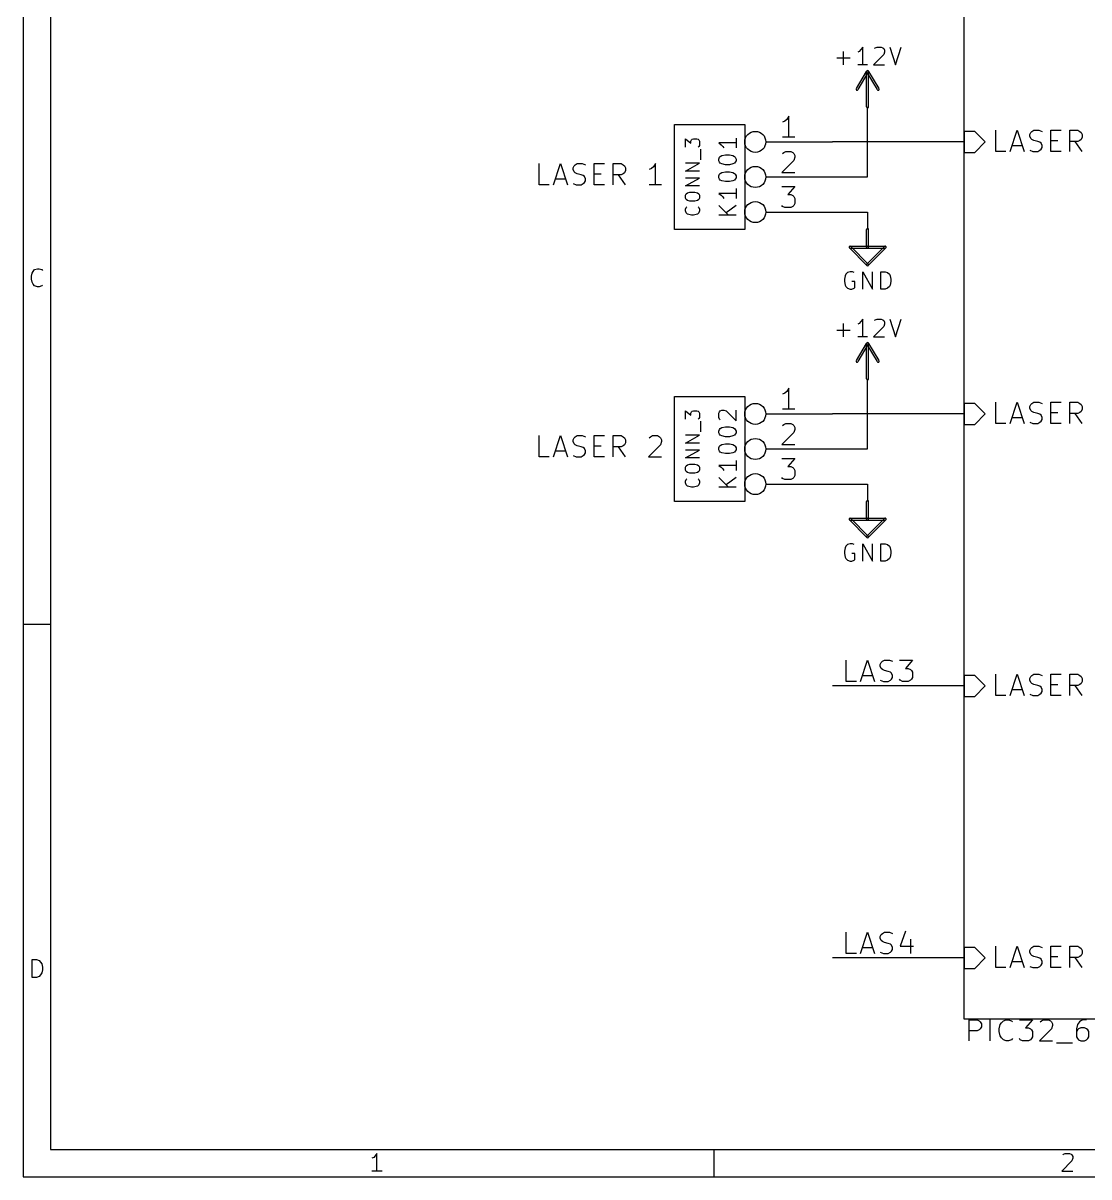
# Model space of a CAD drawing. Extents: x 10 to 287, y -200 to -10.
# Drawn here: x 10 to 87.1, y -200 to -116.5 of the extents above; entities that cross this region are included whole.
import ezdxf

# ---------------------------------------------------------------- set-up
doc = ezdxf.new("R2010")
doc.units = 0
doc.header["$MEASUREMENT"] = 0
doc.layers.add('BLACK', color=7, linetype='CONTINUOUS')

msp = doc.modelspace()

# ---------------------------------------------------------------- linework, layer by layer
at = {"layer": 'Black'}
for p, q in [((69.5706, -164.135), (69.5706, -162.611)), ((70.612, -164.135), (71.12, -162.611)), ((71.12, -162.611), (71.628, -164.135)), ((72.0344, -162.916), (72.1106, -162.763)), ((72.1106, -162.763), (72.1868, -162.687)), ((72.1868, -162.687), (72.3392, -162.611)), ((72.3392, -162.611), (72.6948, -162.611)), ((72.6948, -162.611), (72.9234, -162.687)), ((73.4314, -162.611), (74.3712, -162.611)), ((74.3712, -162.611), (73.8632, -163.195)), ((72.0344, -163.043), (72.0344, -162.916)), ((72.1106, -163.195), (72.0344, -163.043)), ((72.1868, -163.271), (72.1106, -163.195)), ((72.3392, -163.347), (72.1868, -163.271)), ((72.6186, -163.424), (72.3392, -163.347)), ((72.771, -163.474), (72.6186, -163.424)), ((72.8472, -163.551), (72.771, -163.474)), ((72.9234, -163.703), (72.8472, -163.551)), ((73.8632, -163.195), (74.0664, -163.195)), ((74.0664, -163.195), (74.2188, -163.271)), ((74.2188, -163.271), (74.295, -163.347)), ((74.295, -163.347), (74.3712, -163.474)), ((74.3712, -163.474), (74.3712, -163.855)), ((70.3072, -164.135), (69.5706, -164.135)), ((70.739, -163.703), (71.4756, -163.703)), ((72.0344, -164.059), (72.263, -164.135)), ((72.263, -164.135), (72.6186, -164.135)), ((72.6186, -164.135), (72.771, -164.059)), ((72.771, -164.059), (72.8472, -163.982)), ((72.8472, -163.982), (72.9234, -163.855)), ((72.9234, -163.855), (72.9234, -163.703)), ((73.4822, -164.059), (73.4314, -163.982)), ((73.6346, -164.135), (73.4822, -164.059)), ((74.0664, -164.135), (73.6346, -164.135)), ((74.2188, -164.059), (74.0664, -164.135)), ((74.295, -163.982), (74.2188, -164.059)), ((74.3712, -163.855), (74.295, -163.982)), ((69.5706, -183.82), (69.5706, -182.296)), ((70.612, -183.82), (71.12, -182.296)), ((71.12, -182.296), (71.628, -183.82)), ((72.0344, -182.601), (72.1106, -182.448)), ((72.0344, -182.728), (72.0344, -182.601)), ((72.1106, -182.88), (72.0344, -182.728)), ((72.1106, -182.448), (72.1868, -182.372)), ((72.1868, -182.372), (72.3392, -182.296)), ((72.3392, -182.296), (72.6948, -182.296)), ((72.6948, -182.296), (72.9234, -182.372)), ((73.8632, -182.22), (73.4822, -183.312)), ((74.2188, -182.804), (74.2188, -183.82)), ((70.739, -183.388), (71.4756, -183.388)), ((72.1868, -182.956), (72.1106, -182.88)), ((72.3392, -183.032), (72.1868, -182.956)), ((72.6186, -183.109), (72.3392, -183.032)), ((72.771, -183.159), (72.6186, -183.109)), ((72.8472, -183.236), (72.771, -183.159)), ((72.771, -183.744), (72.8472, -183.667)), ((72.9234, -183.388), (72.8472, -183.236)), ((72.8472, -183.667), (72.9234, -183.54)), ((72.9234, -183.54), (72.9234, -183.388)), ((73.4822, -183.312), (74.4474, -183.312)), ((70.3072, -183.82), (69.5706, -183.82)), ((72.0344, -183.744), (72.263, -183.82)), ((72.263, -183.82), (72.6186, -183.82)), ((72.6186, -183.82), (72.771, -183.744))]:
    msp.add_line(p, q, dxfattribs=at)
at = {"layer": 'Blue 3'}
for p, q in [((47.3456, -128.194), (47.3456, -126.67)), ((48.387, -128.194), (48.895, -126.67)), ((48.895, -126.67), (49.403, -128.194)), ((49.8094, -126.975), (49.8856, -126.822)), ((49.8856, -126.822), (49.9618, -126.746)), ((49.9618, -126.746), (50.1142, -126.67)), ((50.1142, -126.67), (50.4698, -126.67)), ((50.4698, -126.67), (50.6984, -126.746)), ((51.3334, -128.194), (51.3334, -126.67)), ((51.3334, -126.67), (52.07, -126.67)), ((52.705, -128.194), (52.705, -126.67)), ((52.705, -126.67), (53.2892, -126.67)), ((53.2892, -126.67), (53.4416, -126.746)), ((53.4416, -126.746), (53.5178, -126.822)), ((53.5178, -126.822), (53.594, -126.975)), ((55.626, -126.898), (55.4736, -127.025)), ((55.7784, -126.67), (55.626, -126.898)), ((55.7784, -128.194), (55.7784, -126.67)), ((49.8094, -127.102), (49.8094, -126.975)), ((49.8856, -127.254), (49.8094, -127.102)), ((49.9618, -127.33), (49.8856, -127.254)), ((50.1142, -127.406), (49.9618, -127.33)), ((50.3936, -127.483), (50.1142, -127.406)), ((50.546, -127.533), (50.3936, -127.483)), ((50.6222, -127.61), (50.546, -127.533)), ((50.6984, -127.762), (50.6222, -127.61)), ((51.3334, -127.406), (51.8414, -127.406)), ((53.2892, -127.483), (52.705, -127.483)), ((53.594, -128.194), (53.086, -127.483)), ((53.4416, -127.406), (53.2892, -127.483)), ((53.5178, -127.33), (53.4416, -127.406)), ((53.594, -127.178), (53.5178, -127.33)), ((53.594, -126.975), (53.594, -127.178)), ((55.4736, -127.025), (55.3212, -127.102)), ((48.0822, -128.194), (47.3456, -128.194)), ((48.514, -127.762), (49.2506, -127.762)), ((49.8094, -128.118), (50.038, -128.194)), ((50.038, -128.194), (50.3936, -128.194)), ((50.3936, -128.194), (50.546, -128.118)), ((50.546, -128.118), (50.6222, -128.041)), ((50.6222, -128.041), (50.6984, -127.914)), ((50.6984, -127.914), (50.6984, -127.762)), ((52.07, -128.194), (51.3334, -128.194)), ((56.2102, -128.194), (55.3212, -128.194)), ((47.3456, -147.879), (47.3456, -146.355)), ((48.387, -147.879), (48.895, -146.355)), ((48.895, -146.355), (49.403, -147.879)), ((49.8094, -146.66), (49.8856, -146.507)), ((49.8094, -146.787), (49.8094, -146.66)), ((49.8856, -146.939), (49.8094, -146.787)), ((49.8856, -146.507), (49.9618, -146.431)), ((49.9618, -147.015), (49.8856, -146.939)), ((49.9618, -146.431), (50.1142, -146.355)), ((50.1142, -146.355), (50.4698, -146.355)), ((50.4698, -146.355), (50.6984, -146.431)), ((51.3334, -147.879), (51.3334, -146.355)), ((51.3334, -146.355), (52.07, -146.355)), ((52.705, -147.879), (52.705, -146.355)), ((52.705, -146.355), (53.2892, -146.355)), ((53.2892, -146.355), (53.4416, -146.431)), ((53.4416, -146.431), (53.5178, -146.507)), ((53.5178, -146.507), (53.594, -146.66)), ((53.594, -146.863), (53.5178, -147.015)), ((53.594, -146.66), (53.594, -146.863)), ((55.3212, -146.507), (55.3974, -146.431)), ((55.3974, -146.431), (55.5498, -146.355)), ((55.5498, -146.355), (55.9054, -146.355)), ((55.9054, -146.355), (56.0578, -146.431)), ((56.0578, -146.431), (56.134, -146.507)), ((56.134, -146.507), (56.2102, -146.66)), ((56.2102, -146.787), (56.134, -147.015)), ((56.2102, -146.66), (56.2102, -146.787)), ((48.514, -147.447), (49.2506, -147.447)), ((50.1142, -147.091), (49.9618, -147.015)), ((50.3936, -147.168), (50.1142, -147.091)), ((50.546, -147.218), (50.3936, -147.168)), ((50.6222, -147.295), (50.546, -147.218)), ((50.546, -147.803), (50.6222, -147.726)), ((50.6984, -147.447), (50.6222, -147.295)), ((50.6222, -147.726), (50.6984, -147.599)), ((50.6984, -147.599), (50.6984, -147.447)), ((51.3334, -147.091), (51.8414, -147.091)), ((53.2892, -147.168), (52.705, -147.168)), ((53.594, -147.879), (53.086, -147.168)), ((53.4416, -147.091), (53.2892, -147.168)), ((53.5178, -147.015), (53.4416, -147.091)), ((56.134, -147.015), (55.2704, -147.879)), ((48.0822, -147.879), (47.3456, -147.879)), ((49.8094, -147.803), (50.038, -147.879)), ((50.038, -147.879), (50.3936, -147.879)), ((50.3936, -147.879), (50.546, -147.803)), ((52.07, -147.879), (51.3334, -147.879)), ((55.2704, -147.879), (56.2102, -147.879))]:
    msp.add_line(p, q, dxfattribs=at)
at = {"layer": 'Brown 2'}
for p, q in [((78.867, -124.333), (78.105, -124.333)), ((78.105, -124.333), (78.105, -125.857)), ((79.629, -125.095), (78.867, -124.333)), ((80.391, -125.781), (80.391, -124.257)), ((81.4324, -125.781), (81.9404, -124.257)), ((81.9404, -124.257), (82.4484, -125.781)), ((82.8548, -124.562), (82.931, -124.409)), ((82.931, -124.409), (83.0072, -124.333)), ((83.0072, -124.333), (83.1596, -124.257)), ((83.1596, -124.257), (83.5152, -124.257)), ((83.5152, -124.257), (83.7438, -124.333)), ((84.3788, -125.781), (84.3788, -124.257)), ((84.3788, -124.257), (85.1154, -124.257)), ((85.7504, -125.781), (85.7504, -124.257)), ((85.7504, -124.257), (86.3346, -124.257)), ((86.3346, -124.257), (86.487, -124.333)), ((86.487, -124.333), (86.5632, -124.409)), ((86.5632, -124.409), (86.6394, -124.562)), ((78.867, -125.857), (79.629, -125.095)), ((82.8548, -124.689), (82.8548, -124.562)), ((82.931, -124.841), (82.8548, -124.689)), ((83.0072, -124.917), (82.931, -124.841)), ((83.1596, -124.993), (83.0072, -124.917)), ((83.439, -125.07), (83.1596, -124.993)), ((83.5914, -125.12), (83.439, -125.07)), ((83.6676, -125.197), (83.5914, -125.12)), ((83.7438, -125.349), (83.6676, -125.197)), ((84.3788, -124.993), (84.8868, -124.993)), ((86.3346, -125.07), (85.7504, -125.07)), ((86.6394, -125.781), (86.1314, -125.07)), ((86.487, -124.993), (86.3346, -125.07)), ((86.5632, -124.917), (86.487, -124.993)), ((86.6394, -124.765), (86.5632, -124.917)), ((86.6394, -124.562), (86.6394, -124.765)), ((78.105, -125.857), (78.867, -125.857)), ((81.1276, -125.781), (80.391, -125.781)), ((81.5594, -125.349), (82.296, -125.349)), ((82.8548, -125.705), (83.0834, -125.781)), ((83.0834, -125.781), (83.439, -125.781)), ((83.439, -125.781), (83.5914, -125.705)), ((83.5914, -125.705), (83.6676, -125.628)), ((83.6676, -125.628), (83.7438, -125.501)), ((83.7438, -125.501), (83.7438, -125.349)), ((85.1154, -125.781), (84.3788, -125.781)), ((78.867, -144.018), (78.105, -144.018)), ((78.105, -144.018), (78.105, -145.542)), ((79.629, -144.78), (78.867, -144.018)), ((80.391, -145.466), (80.391, -143.942)), ((81.4324, -145.466), (81.9404, -143.942)), ((81.9404, -143.942), (82.4484, -145.466)), ((82.8548, -144.247), (82.931, -144.094)), ((82.8548, -144.374), (82.8548, -144.247)), ((82.931, -144.526), (82.8548, -144.374)), ((82.931, -144.094), (83.0072, -144.018)), ((83.0072, -144.018), (83.1596, -143.942)), ((83.1596, -143.942), (83.5152, -143.942)), ((83.5152, -143.942), (83.7438, -144.018)), ((84.3788, -145.466), (84.3788, -143.942)), ((84.3788, -143.942), (85.1154, -143.942)), ((85.7504, -145.466), (85.7504, -143.942)), ((85.7504, -143.942), (86.3346, -143.942)), ((86.3346, -143.942), (86.487, -144.018)), ((86.487, -144.018), (86.5632, -144.094)), ((86.5632, -144.094), (86.6394, -144.247)), ((86.6394, -144.45), (86.5632, -144.602)), ((86.6394, -144.247), (86.6394, -144.45)), ((78.867, -145.542), (79.629, -144.78)), ((81.5594, -145.034), (82.296, -145.034)), ((83.0072, -144.602), (82.931, -144.526)), ((83.1596, -144.678), (83.0072, -144.602)), ((83.439, -144.755), (83.1596, -144.678)), ((83.5914, -144.805), (83.439, -144.755)), ((83.6676, -144.882), (83.5914, -144.805)), ((83.7438, -145.034), (83.6676, -144.882)), ((83.6676, -145.313), (83.7438, -145.186)), ((83.7438, -145.186), (83.7438, -145.034)), ((84.3788, -144.678), (84.8868, -144.678)), ((86.3346, -144.755), (85.7504, -144.755)), ((86.6394, -145.466), (86.1314, -144.755)), ((86.487, -144.678), (86.3346, -144.755)), ((86.5632, -144.602), (86.487, -144.678)), ((78.105, -145.542), (78.867, -145.542)), ((81.1276, -145.466), (80.391, -145.466)), ((82.8548, -145.39), (83.0834, -145.466)), ((83.0834, -145.466), (83.439, -145.466)), ((83.439, -145.466), (83.5914, -145.39)), ((83.5914, -145.39), (83.6676, -145.313)), ((85.1154, -145.466), (84.3788, -145.466)), ((80.391, -165.151), (80.391, -163.627)), ((81.4324, -165.151), (81.9404, -163.627)), ((81.9404, -163.627), (82.4484, -165.151)), ((83.0072, -163.703), (83.1596, -163.627)), ((83.1596, -163.627), (83.5152, -163.627)), ((83.5152, -163.627), (83.7438, -163.703)), ((84.3788, -165.151), (84.3788, -163.627)), ((84.3788, -163.627), (85.1154, -163.627)), ((85.7504, -165.151), (85.7504, -163.627)), ((85.7504, -163.627), (86.3346, -163.627)), ((86.3346, -163.627), (86.487, -163.703)), ((78.867, -163.703), (78.105, -163.703)), ((78.105, -163.703), (78.105, -165.227)), ((79.629, -164.465), (78.867, -163.703)), ((78.867, -165.227), (79.629, -164.465)), ((82.8548, -163.932), (82.931, -163.779)), ((82.8548, -164.059), (82.8548, -163.932)), ((82.931, -164.211), (82.8548, -164.059)), ((82.931, -163.779), (83.0072, -163.703)), ((83.0072, -164.287), (82.931, -164.211)), ((83.1596, -164.363), (83.0072, -164.287)), ((83.439, -164.44), (83.1596, -164.363)), ((83.5914, -164.49), (83.439, -164.44)), ((83.6676, -164.567), (83.5914, -164.49)), ((84.3788, -164.363), (84.8868, -164.363)), ((86.3346, -164.44), (85.7504, -164.44)), ((86.6394, -165.151), (86.1314, -164.44)), ((86.487, -164.363), (86.3346, -164.44)), ((86.487, -163.703), (86.5632, -163.779)), ((86.5632, -164.287), (86.487, -164.363)), ((86.5632, -163.779), (86.6394, -163.932)), ((86.6394, -164.135), (86.5632, -164.287)), ((86.6394, -163.932), (86.6394, -164.135)), ((78.105, -165.227), (78.867, -165.227)), ((81.1276, -165.151), (80.391, -165.151)), ((81.5594, -164.719), (82.296, -164.719)), ((82.8548, -165.075), (83.0834, -165.151)), ((83.0834, -165.151), (83.439, -165.151)), ((83.439, -165.151), (83.5914, -165.075)), ((83.5914, -165.075), (83.6676, -164.998)), ((83.7438, -164.719), (83.6676, -164.567)), ((83.6676, -164.998), (83.7438, -164.871)), ((83.7438, -164.871), (83.7438, -164.719)), ((85.1154, -165.151), (84.3788, -165.151)), ((78.867, -183.388), (78.105, -183.388)), ((78.105, -183.388), (78.105, -184.912)), ((79.629, -184.15), (78.867, -183.388)), ((80.391, -184.836), (80.391, -183.312)), ((81.4324, -184.836), (81.9404, -183.312)), ((81.9404, -183.312), (82.4484, -184.836)), ((82.8548, -183.617), (82.931, -183.464)), ((82.8548, -183.744), (82.8548, -183.617)), ((82.931, -183.464), (83.0072, -183.388)), ((83.0072, -183.388), (83.1596, -183.312)), ((83.1596, -183.312), (83.5152, -183.312)), ((83.5152, -183.312), (83.7438, -183.388)), ((84.3788, -184.836), (84.3788, -183.312)), ((84.3788, -183.312), (85.1154, -183.312)), ((85.7504, -184.836), (85.7504, -183.312)), ((85.7504, -183.312), (86.3346, -183.312)), ((86.3346, -183.312), (86.487, -183.388)), ((86.487, -183.388), (86.5632, -183.464)), ((86.5632, -183.464), (86.6394, -183.617)), ((86.6394, -183.617), (86.6394, -183.82)), ((78.867, -184.912), (79.629, -184.15)), ((81.5594, -184.404), (82.296, -184.404)), ((82.931, -183.896), (82.8548, -183.744)), ((83.0072, -183.972), (82.931, -183.896)), ((83.1596, -184.048), (83.0072, -183.972)), ((83.439, -184.125), (83.1596, -184.048)), ((83.5914, -184.175), (83.439, -184.125)), ((83.6676, -184.252), (83.5914, -184.175)), ((83.7438, -184.404), (83.6676, -184.252)), ((83.7438, -184.556), (83.7438, -184.404)), ((84.3788, -184.048), (84.8868, -184.048)), ((86.3346, -184.125), (85.7504, -184.125)), ((86.6394, -184.836), (86.1314, -184.125)), ((86.487, -184.048), (86.3346, -184.125)), ((86.5632, -183.972), (86.487, -184.048)), ((86.6394, -183.82), (86.5632, -183.972)), ((78.105, -184.912), (78.867, -184.912)), ((81.1276, -184.836), (80.391, -184.836)), ((82.8548, -184.76), (83.0834, -184.836)), ((83.0834, -184.836), (83.439, -184.836)), ((83.439, -184.836), (83.5914, -184.76)), ((83.5914, -184.76), (83.6676, -184.683)), ((83.6676, -184.683), (83.7438, -184.556)), ((85.1154, -184.836), (84.3788, -184.836)), ((78.4606, -190.144), (78.4606, -188.62)), ((78.4606, -188.62), (79.0448, -188.62)), ((79.0448, -188.62), (79.1972, -188.697)), ((79.1972, -188.697), (79.2734, -188.773)), ((79.9846, -190.144), (79.9846, -188.62)), ((80.7974, -188.849), (80.9498, -188.697)), ((80.9498, -188.697), (81.153, -188.62)), ((81.153, -188.62), (81.3054, -188.62)), ((81.3054, -188.62), (81.534, -188.697)), ((81.534, -188.697), (81.6102, -188.773)), ((82.1182, -188.62), (83.058, -188.62)), ((83.058, -188.62), (82.55, -189.205)), ((83.6168, -188.773), (83.693, -188.697)), ((83.693, -188.697), (83.8454, -188.62)), ((83.8454, -188.62), (84.201, -188.62)), ((84.201, -188.62), (84.3534, -188.697)), ((84.3534, -188.697), (84.4296, -188.773)), ((86.5378, -188.697), (86.4616, -188.773)), ((86.6902, -188.62), (86.5378, -188.697)), ((86.9696, -188.62), (86.6902, -188.62)), ((79.0448, -189.433), (78.4606, -189.433)), ((79.1972, -189.357), (79.0448, -189.433)), ((79.2734, -189.281), (79.1972, -189.357)), ((79.2734, -188.773), (79.3496, -188.925)), ((79.3496, -189.128), (79.2734, -189.281)), ((79.3496, -188.925), (79.3496, -189.128)), ((80.645, -189.281), (80.7212, -188.976)), ((80.645, -189.484), (80.645, -189.281)), ((80.7212, -189.789), (80.645, -189.484)), ((80.7212, -188.976), (80.7974, -188.849)), ((82.55, -189.205), (82.7532, -189.205)), ((82.7532, -189.205), (82.9056, -189.281)), ((82.9056, -189.281), (82.9818, -189.357)), ((82.9818, -189.357), (83.058, -189.484)), ((83.058, -189.484), (83.058, -189.865)), ((84.4296, -189.281), (83.566, -190.144)), ((84.4296, -188.773), (84.5058, -188.925)), ((84.5058, -189.052), (84.4296, -189.281)), ((84.5058, -188.925), (84.5058, -189.052)), ((86.3092, -188.976), (86.233, -189.281)), ((86.233, -189.281), (86.233, -189.865)), ((86.3092, -189.357), (86.233, -189.484)), ((86.4616, -188.773), (86.3092, -188.976)), ((86.3854, -189.281), (86.3092, -189.357)), ((86.5378, -189.205), (86.3854, -189.281)), ((86.8172, -189.205), (86.5378, -189.205)), ((86.9696, -189.281), (86.8172, -189.205)), ((87.0458, -189.357), (86.9696, -189.281)), ((87.122, -189.484), (87.0458, -189.357)), ((87.122, -189.865), (87.122, -189.484)), ((80.7974, -189.941), (80.7212, -189.789)), ((80.9498, -190.068), (80.7974, -189.941)), ((81.153, -190.144), (80.9498, -190.068)), ((81.3054, -190.144), (81.153, -190.144)), ((81.534, -190.068), (81.3054, -190.144)), ((81.6102, -189.992), (81.534, -190.068)), ((82.169, -190.068), (82.1182, -189.992)), ((82.3214, -190.144), (82.169, -190.068)), ((82.7532, -190.144), (82.3214, -190.144)), ((82.9056, -190.068), (82.7532, -190.144)), ((82.9818, -189.992), (82.9056, -190.068)), ((83.058, -189.865), (82.9818, -189.992)), ((83.566, -190.144), (84.5058, -190.144)), ((84.7852, -190.297), (85.9536, -190.297)), ((86.233, -189.865), (86.3092, -189.992)), ((86.3092, -189.992), (86.3854, -190.068)), ((86.3854, -190.068), (86.5378, -190.144)), ((86.5378, -190.144), (86.8172, -190.144)), ((86.8172, -190.144), (86.9696, -190.068)), ((86.9696, -190.068), (87.0458, -189.992)), ((87.0458, -189.992), (87.122, -189.865))]:
    msp.add_line(p, q, dxfattribs=at)
at = {"layer": 'Cyan 2'}
for p, q in [((69.3674, -119.507), (69.3674, -118.542)), ((70.5104, -118.542), (70.4088, -118.593)), ((70.6374, -118.415), (70.5104, -118.542)), ((70.7644, -118.237), (70.6374, -118.415)), ((70.7644, -119.507), (70.7644, -118.237)), ((71.628, -118.339), (71.6788, -118.288)), ((71.6788, -118.288), (71.8058, -118.237)), ((71.8058, -118.237), (72.1106, -118.237)), ((72.1106, -118.237), (72.2122, -118.288)), ((72.2122, -118.288), (72.2884, -118.339)), ((72.2884, -118.339), (72.3392, -118.466)), ((72.3392, -118.466), (72.3392, -118.593)), ((72.7202, -118.237), (73.1266, -119.507)), ((73.1266, -119.507), (73.5584, -118.237)), ((68.8848, -119.024), (69.85, -119.024)), ((72.2884, -118.77), (71.5518, -119.507)), ((72.3392, -118.593), (72.2884, -118.77)), ((71.12, -119.507), (70.4088, -119.507)), ((71.5518, -119.507), (72.3392, -119.507)), ((57.9374, -125.476), (57.9374, -124.866)), ((57.9374, -124.866), (58.3184, -125.197)), ((58.3184, -125.044), (58.3692, -124.943)), ((58.3184, -125.197), (58.3184, -125.044)), ((58.3692, -124.943), (58.42, -124.892)), ((58.42, -124.892), (58.5216, -124.866)), ((58.5216, -124.866), (58.7502, -124.866)), ((58.7502, -124.866), (58.8518, -124.892)), ((58.8518, -124.892), (58.9026, -124.943)), ((58.9026, -124.943), (58.9534, -125.044)), ((58.9534, -125.044), (58.9534, -125.349)), ((61.6204, -125.171), (60.3504, -125.171)), ((60.3504, -125.171), (60.5282, -125.298)), ((61.6204, -124.816), (61.6204, -125.527)), ((58.9026, -125.425), (58.8518, -125.476)), ((58.9534, -125.349), (58.9026, -125.425)), ((59.055, -126.39), (59.055, -125.628)), ((60.452, -126.162), (60.579, -126.086)), ((60.5282, -125.298), (60.6552, -125.425)), ((60.579, -126.086), (60.833, -126.035)), ((60.6552, -125.425), (60.706, -125.527)), ((60.833, -126.035), (61.1378, -126.035)), ((61.1378, -126.035), (61.3664, -126.086)), ((61.3664, -126.086), (61.4934, -126.162)), ((57.9374, -127.203), (58.9534, -126.644)), ((58.9534, -126.644), (57.9374, -126.644)), ((60.3504, -126.34), (60.4012, -126.213)), ((60.3504, -126.467), (60.3504, -126.34)), ((60.4012, -126.568), (60.3504, -126.467)), ((60.4012, -126.213), (60.452, -126.162)), ((60.452, -126.644), (60.4012, -126.568)), ((60.579, -126.695), (60.452, -126.644)), ((60.833, -126.746), (60.579, -126.695)), ((61.1378, -126.746), (60.833, -126.746)), ((61.3664, -126.695), (61.1378, -126.746)), ((61.4934, -126.644), (61.3664, -126.695)), ((61.4934, -126.162), (61.5442, -126.213)), ((61.5442, -126.568), (61.4934, -126.644)), ((61.5442, -126.213), (61.6204, -126.34)), ((61.6204, -126.467), (61.5442, -126.568)), ((61.6204, -126.34), (61.6204, -126.467)), ((58.9534, -127.203), (57.9374, -127.203)), ((57.9374, -128.27), (58.9534, -127.711)), ((58.9534, -127.711), (57.9374, -127.711)), ((60.3504, -127.559), (60.4012, -127.432)), ((60.3504, -127.686), (60.3504, -127.559)), ((60.4012, -127.787), (60.3504, -127.686)), ((60.4012, -127.432), (60.452, -127.381)), ((60.452, -127.381), (60.579, -127.305)), ((60.579, -127.305), (60.833, -127.254)), ((60.833, -127.254), (61.1378, -127.254)), ((61.1378, -127.254), (61.3664, -127.305)), ((61.3664, -127.305), (61.4934, -127.381)), ((61.4934, -127.381), (61.5442, -127.432)), ((61.5442, -127.432), (61.6204, -127.559)), ((61.6204, -127.686), (61.5442, -127.787)), ((61.6204, -127.559), (61.6204, -127.686)), ((58.9534, -128.27), (57.9374, -128.27)), ((60.452, -127.864), (60.4012, -127.787)), ((60.579, -127.914), (60.452, -127.864)), ((60.833, -127.965), (60.579, -127.914)), ((61.1378, -127.965), (60.833, -127.965)), ((61.3664, -127.914), (61.1378, -127.965)), ((61.4934, -127.864), (61.3664, -127.914)), ((61.5442, -127.787), (61.4934, -127.864)), ((61.6204, -128.473), (61.6204, -129.184)), ((57.9374, -128.956), (57.9882, -128.854)), ((57.9374, -129.159), (57.9374, -128.956)), ((57.9882, -129.261), (57.9374, -129.159)), ((57.9882, -128.854), (58.0898, -128.778)), ((58.0898, -129.337), (57.9882, -129.261)), ((58.0898, -128.778), (58.2676, -128.727)), ((58.2676, -129.388), (58.0898, -129.337)), ((58.2676, -128.727), (58.6232, -128.727)), ((58.6232, -129.388), (58.2676, -129.388)), ((58.6232, -128.727), (58.801, -128.778)), ((58.801, -129.337), (58.6232, -129.388)), ((58.801, -128.778), (58.9026, -128.854)), ((58.9026, -129.261), (58.801, -129.337)), ((58.9026, -128.854), (58.9534, -128.956)), ((58.9534, -129.159), (58.9026, -129.261)), ((58.9534, -128.956), (58.9534, -129.159)), ((61.6204, -128.829), (60.3504, -128.829)), ((60.3504, -128.829), (60.5282, -128.956)), ((60.5282, -128.956), (60.6552, -129.083)), ((60.6552, -129.083), (60.706, -129.184)), ((57.9374, -129.972), (57.9882, -129.845)), ((57.9374, -130.073), (57.9374, -129.972)), ((57.9882, -130.226), (57.9374, -130.073)), ((57.9882, -129.845), (58.039, -129.794)), ((58.0898, -130.327), (57.9882, -130.226)), ((58.9026, -130.226), (58.801, -130.327)), ((58.8518, -129.794), (58.9026, -129.845)), ((58.9026, -129.845), (58.9534, -129.972)), ((58.9534, -130.073), (58.9026, -130.226)), ((58.9534, -129.972), (58.9534, -130.073)), ((60.3504, -129.692), (61.0616, -130.404)), ((61.6204, -129.692), (60.8838, -130.226)), ((58.1914, -130.353), (58.0898, -130.327)), ((58.3692, -130.404), (58.1914, -130.353)), ((58.5216, -130.404), (58.3692, -130.404)), ((58.7248, -130.353), (58.5216, -130.404)), ((58.801, -130.327), (58.7248, -130.353)), ((61.6204, -130.404), (60.3504, -130.404)), ((69.4944, -134.798), (69.4436, -135.026)), ((69.4436, -135.026), (69.4436, -135.204)), ((69.4436, -135.204), (69.4944, -135.458)), ((69.5452, -134.671), (69.4944, -134.798)), ((69.6722, -134.544), (69.5452, -134.671)), ((69.85, -134.493), (69.6722, -134.544)), ((70.0278, -134.493), (69.85, -134.493)), ((70.2056, -135.204), (69.977, -135.204)), ((70.1548, -134.544), (70.0278, -134.493)), ((70.2056, -135.636), (70.2056, -135.204)), ((70.7644, -135.763), (70.7644, -134.493)), ((70.7644, -134.493), (71.4756, -135.763)), ((71.4756, -135.763), (71.4756, -134.493)), ((72.0852, -135.763), (72.0852, -134.493)), ((72.0852, -134.493), (72.39, -134.493)), ((72.39, -134.493), (72.5678, -134.544)), ((72.5678, -134.544), (72.6948, -134.671)), ((72.6948, -134.671), (72.7456, -134.798)), ((72.7456, -134.798), (72.7964, -135.026)), ((72.7964, -135.204), (72.7456, -135.458)), ((72.7964, -135.026), (72.7964, -135.204)), ((69.4944, -135.458), (69.5452, -135.56)), ((69.5452, -135.56), (69.6722, -135.687)), ((69.6722, -135.687), (69.85, -135.763)), ((69.85, -135.763), (69.977, -135.763)), ((69.977, -135.763), (70.1548, -135.687)), ((70.1548, -135.687), (70.2056, -135.636)), ((72.39, -135.763), (72.0852, -135.763)), ((72.5678, -135.687), (72.39, -135.763)), ((72.6948, -135.56), (72.5678, -135.687)), ((72.7456, -135.458), (72.6948, -135.56)), ((69.3674, -139.192), (69.3674, -138.227)), ((70.5104, -138.227), (70.4088, -138.278)), ((70.6374, -138.1), (70.5104, -138.227)), ((70.7644, -137.922), (70.6374, -138.1)), ((70.7644, -139.192), (70.7644, -137.922)), ((72.2884, -138.455), (71.5518, -139.192)), ((71.628, -138.024), (71.6788, -137.973)), ((71.6788, -137.973), (71.8058, -137.922)), ((71.8058, -137.922), (72.1106, -137.922)), ((72.1106, -137.922), (72.2122, -137.973)), ((72.2122, -137.973), (72.2884, -138.024)), ((72.2884, -138.024), (72.3392, -138.151)), ((72.3392, -138.278), (72.2884, -138.455)), ((72.3392, -138.151), (72.3392, -138.278)), ((72.7202, -137.922), (73.1266, -139.192)), ((73.1266, -139.192), (73.5584, -137.922)), ((68.8848, -138.709), (69.85, -138.709)), ((71.12, -139.192), (70.4088, -139.192)), ((71.5518, -139.192), (72.3392, -139.192)), ((57.9374, -145.161), (57.9374, -144.551)), ((57.9374, -144.551), (58.3184, -144.882)), ((58.3184, -144.729), (58.3692, -144.628)), ((58.3184, -144.882), (58.3184, -144.729)), ((58.3692, -144.628), (58.42, -144.577)), ((58.42, -144.577), (58.5216, -144.551)), ((58.5216, -144.551), (58.7502, -144.551)), ((58.7502, -144.551), (58.8518, -144.577)), ((58.8518, -144.577), (58.9026, -144.628)), ((58.9026, -145.11), (58.8518, -145.161)), ((58.9026, -144.628), (58.9534, -144.729)), ((58.9534, -145.034), (58.9026, -145.11)), ((58.9534, -144.729), (58.9534, -145.034)), ((60.3504, -144.729), (60.4012, -144.628)), ((60.3504, -145.034), (60.3504, -144.729)), ((60.4012, -145.161), (60.3504, -145.034)), ((60.4012, -144.628), (60.452, -144.551)), ((60.452, -145.212), (60.4012, -145.161)), ((60.452, -144.551), (60.579, -144.501)), ((60.579, -144.501), (60.706, -144.501)), ((60.706, -144.501), (60.8838, -144.551)), ((60.8838, -144.551), (61.6204, -145.288)), ((61.6204, -145.288), (61.6204, -144.501)), ((59.055, -146.075), (59.055, -145.313)), ((60.3504, -146.025), (60.4012, -145.898)), ((60.3504, -146.152), (60.3504, -146.025)), ((60.4012, -145.898), (60.452, -145.847)), ((60.452, -145.847), (60.579, -145.771)), ((60.579, -145.771), (60.833, -145.72)), ((60.833, -145.72), (61.1378, -145.72)), ((61.1378, -145.72), (61.3664, -145.771)), ((61.3664, -145.771), (61.4934, -145.847)), ((61.4934, -145.847), (61.5442, -145.898)), ((61.5442, -145.898), (61.6204, -146.025)), ((61.6204, -146.025), (61.6204, -146.152)), ((57.9374, -146.888), (58.9534, -146.329)), ((58.9534, -146.329), (57.9374, -146.329)), ((58.9534, -146.888), (57.9374, -146.888)), ((60.4012, -146.253), (60.3504, -146.152)), ((60.452, -146.329), (60.4012, -146.253)), ((60.579, -146.38), (60.452, -146.329)), ((60.833, -146.431), (60.579, -146.38)), ((60.579, -146.99), (60.833, -146.939)), ((61.1378, -146.431), (60.833, -146.431)), ((60.833, -146.939), (61.1378, -146.939)), ((61.3664, -146.38), (61.1378, -146.431)), ((61.1378, -146.939), (61.3664, -146.99)), ((61.4934, -146.329), (61.3664, -146.38)), ((61.5442, -146.253), (61.4934, -146.329)), ((61.6204, -146.152), (61.5442, -146.253)), ((57.9374, -147.955), (58.9534, -147.396)), ((58.9534, -147.396), (57.9374, -147.396)), ((60.3504, -147.244), (60.4012, -147.117)), ((60.3504, -147.371), (60.3504, -147.244)), ((60.4012, -147.472), (60.3504, -147.371)), ((60.4012, -147.117), (60.452, -147.066)), ((60.452, -147.549), (60.4012, -147.472)), ((60.452, -147.066), (60.579, -146.99)), ((60.579, -147.599), (60.452, -147.549)), ((60.833, -147.65), (60.579, -147.599)), ((61.1378, -147.65), (60.833, -147.65)), ((61.3664, -147.599), (61.1378, -147.65)), ((61.3664, -146.99), (61.4934, -147.066)), ((61.4934, -147.549), (61.3664, -147.599)), ((61.4934, -147.066), (61.5442, -147.117)), ((61.5442, -147.472), (61.4934, -147.549)), ((61.5442, -147.117), (61.6204, -147.244)), ((61.6204, -147.371), (61.5442, -147.472)), ((61.6204, -147.244), (61.6204, -147.371)), ((58.9534, -147.955), (57.9374, -147.955)), ((57.9374, -148.641), (57.9882, -148.539)), ((57.9882, -148.539), (58.0898, -148.463)), ((58.0898, -148.463), (58.2676, -148.412)), ((58.2676, -148.412), (58.6232, -148.412)), ((58.6232, -148.412), (58.801, -148.463)), ((58.801, -148.463), (58.9026, -148.539)), ((58.9026, -148.539), (58.9534, -148.641)), ((61.6204, -148.514), (60.3504, -148.514)), ((60.3504, -148.514), (60.5282, -148.641)), ((61.6204, -148.158), (61.6204, -148.869)), ((57.9374, -148.844), (57.9374, -148.641)), ((57.9882, -148.946), (57.9374, -148.844)), ((58.0898, -149.022), (57.9882, -148.946)), ((58.2676, -149.073), (58.0898, -149.022)), ((58.6232, -149.073), (58.2676, -149.073)), ((58.801, -149.022), (58.6232, -149.073)), ((58.9026, -148.946), (58.801, -149.022)), ((58.9534, -148.844), (58.9026, -148.946)), ((58.9534, -148.641), (58.9534, -148.844)), ((60.3504, -149.377), (61.0616, -150.089)), ((60.5282, -148.641), (60.6552, -148.768)), ((60.6552, -148.768), (60.706, -148.869)), ((61.6204, -149.377), (60.8838, -149.911)), ((57.9374, -149.657), (57.9882, -149.53)), ((57.9374, -149.758), (57.9374, -149.657)), ((57.9882, -149.911), (57.9374, -149.758)), ((57.9882, -149.53), (58.039, -149.479)), ((58.0898, -150.012), (57.9882, -149.911)), ((58.1914, -150.038), (58.0898, -150.012)), ((58.3692, -150.089), (58.1914, -150.038)), ((58.5216, -150.089), (58.3692, -150.089)), ((58.7248, -150.038), (58.5216, -150.089)), ((58.801, -150.012), (58.7248, -150.038)), ((58.9026, -149.911), (58.801, -150.012)), ((58.8518, -149.479), (58.9026, -149.53)), ((58.9026, -149.53), (58.9534, -149.657)), ((58.9534, -149.758), (58.9026, -149.911)), ((58.9534, -149.657), (58.9534, -149.758)), ((61.6204, -150.089), (60.3504, -150.089)), ((69.5452, -154.356), (69.4944, -154.483)), ((69.6722, -154.229), (69.5452, -154.356)), ((69.85, -154.178), (69.6722, -154.229)), ((70.0278, -154.178), (69.85, -154.178)), ((70.1548, -154.229), (70.0278, -154.178)), ((70.7644, -155.448), (70.7644, -154.178)), ((70.7644, -154.178), (71.4756, -155.448)), ((71.4756, -155.448), (71.4756, -154.178)), ((72.0852, -155.448), (72.0852, -154.178)), ((72.0852, -154.178), (72.39, -154.178)), ((72.39, -154.178), (72.5678, -154.229)), ((72.5678, -154.229), (72.6948, -154.356)), ((72.6948, -154.356), (72.7456, -154.483)), ((69.4944, -154.483), (69.4436, -154.711)), ((69.4436, -154.711), (69.4436, -154.889)), ((69.4436, -154.889), (69.4944, -155.143)), ((69.4944, -155.143), (69.5452, -155.245)), ((69.5452, -155.245), (69.6722, -155.372)), ((70.2056, -154.889), (69.977, -154.889)), ((70.2056, -155.321), (70.2056, -154.889)), ((72.6948, -155.245), (72.5678, -155.372)), ((72.7456, -155.143), (72.6948, -155.245)), ((72.7456, -154.483), (72.7964, -154.711)), ((72.7964, -154.889), (72.7456, -155.143)), ((72.7964, -154.711), (72.7964, -154.889)), ((69.6722, -155.372), (69.85, -155.448)), ((69.85, -155.448), (69.977, -155.448)), ((69.977, -155.448), (70.1548, -155.372)), ((70.1548, -155.372), (70.2056, -155.321)), ((72.39, -155.448), (72.0852, -155.448)), ((72.5678, -155.372), (72.39, -155.448))]:
    msp.add_line(p, q, dxfattribs=at)
at = {"layer": 'Green 2'}
for p, q in [((71.12, -127.635), (71.12, -122.555)), ((78.105, -125.095), (68.58, -125.095)), ((68.58, -127.635), (71.12, -127.635)), ((68.58, -130.175), (71.12, -130.175)), ((71.12, -130.175), (71.12, -131.445)), ((71.12, -147.32), (71.12, -142.24)), ((78.105, -144.78), (68.58, -144.78)), ((68.58, -147.32), (71.12, -147.32)), ((68.58, -149.86), (71.12, -149.86)), ((71.12, -149.86), (71.12, -151.13)), ((78.105, -164.465), (68.58, -164.465)), ((78.105, -184.15), (68.58, -184.15))]:
    msp.add_line(p, q, dxfattribs=at)
at = {"layer": 'Magenta 2'}
for p, q in [((78.105, -188.595), (78.105, -46.99)), ((118.745, -188.595), (78.105, -188.595))]:
    msp.add_line(p, q, dxfattribs=at)
at = {"layer": 'Red 2'}
for p, q in [((10.0076, -10.0076), (10.0076, -200)), ((11.9888, -11.9888), (11.9888, -198.018)), ((70.3072, -121.234), (71.0438, -119.99)), ((70.4342, -121.31), (71.1708, -120.066)), ((71.0438, -122.555), (71.0438, -120.015)), ((71.0692, -120.066), (71.8058, -121.31)), ((71.1962, -119.99), (71.9328, -121.234)), ((71.1962, -122.555), (71.1962, -120.015)), ((65.278, -123.469), (65.1256, -123.596)), ((65.4304, -123.241), (65.278, -123.469)), ((65.4304, -124.765), (65.4304, -123.241)), ((57.15, -131.445), (57.15, -123.825)), ((57.15, -123.825), (62.23, -123.825)), ((62.23, -123.825), (62.23, -131.445)), ((65.1256, -123.596), (64.9732, -123.673)), ((63.754, -125.095), (68.58, -125.095)), ((65.8622, -124.765), (64.9732, -124.765)), ((64.9732, -125.933), (65.0494, -125.857)), ((65.0494, -125.857), (65.2018, -125.781)), ((65.2018, -125.781), (65.5574, -125.781)), ((65.5574, -125.781), (65.7098, -125.857)), ((65.7098, -125.857), (65.786, -125.933)), ((65.786, -125.933), (65.8622, -126.086)), ((65.8622, -126.086), (65.8622, -126.213)), ((65.786, -126.441), (64.9224, -127.305)), ((65.8622, -126.213), (65.786, -126.441)), ((63.754, -127.635), (68.58, -127.635)), ((64.9224, -127.305), (65.8622, -127.305)), ((64.9224, -128.321), (65.8622, -128.321)), ((65.8622, -128.321), (65.3542, -128.905)), ((65.3542, -128.905), (65.5574, -128.905)), ((65.5574, -128.905), (65.7098, -128.981)), ((65.7098, -128.981), (65.786, -129.057)), ((65.786, -129.057), (65.8622, -129.184)), ((65.8622, -129.184), (65.8622, -129.565)), ((63.754, -130.175), (68.58, -130.175)), ((64.9732, -129.769), (64.9224, -129.692)), ((65.1256, -129.845), (64.9732, -129.769)), ((65.5574, -129.845), (65.1256, -129.845)), ((65.7098, -129.769), (65.5574, -129.845)), ((65.786, -129.692), (65.7098, -129.769)), ((65.8622, -129.565), (65.786, -129.692)), ((62.23, -131.445), (57.15, -131.445)), ((71.0438, -132.715), (71.0438, -131.445)), ((71.1962, -132.715), (71.1962, -131.445)), ((69.7992, -132.766), (71.0692, -134.036)), ((69.85, -132.639), (71.12, -132.639)), ((69.9008, -132.664), (71.1708, -133.934)), ((71.0692, -133.934), (72.3392, -132.664)), ((71.12, -132.639), (72.39, -132.639)), ((71.1708, -134.036), (72.4408, -132.766)), ((69.85, -132.791), (71.12, -132.791)), ((71.12, -132.791), (72.39, -132.791)), ((10.7442, -134.468), (10.8458, -134.341)), ((10.8458, -134.341), (11.049, -134.29)), ((11.049, -134.29), (11.176, -134.29)), ((11.176, -134.29), (11.3538, -134.341)), ((11.3538, -134.341), (11.4046, -134.391)), ((10.6172, -134.823), (10.668, -134.595)), ((10.6172, -135.026), (10.6172, -134.823)), ((10.668, -135.255), (10.6172, -135.026)), ((10.668, -134.595), (10.7442, -134.468)), ((10.7442, -135.382), (10.668, -135.255)), ((10.8458, -135.509), (10.7442, -135.382)), ((11.049, -135.585), (10.8458, -135.509)), ((11.176, -135.585), (11.049, -135.585)), ((11.3538, -135.509), (11.176, -135.585)), ((11.4046, -135.458), (11.3538, -135.509)), ((70.3072, -140.919), (71.0438, -139.675)), ((70.4342, -140.995), (71.1708, -139.751)), ((71.0438, -142.24), (71.0438, -139.7)), ((71.0692, -139.751), (71.8058, -140.995)), ((71.1962, -139.675), (71.9328, -140.919)), ((71.1962, -142.24), (71.1962, -139.7)), ((57.15, -151.13), (57.15, -143.51)), ((57.15, -143.51), (62.23, -143.51)), ((62.23, -143.51), (62.23, -151.13)), ((65.1256, -143.281), (64.9732, -143.358)), ((65.278, -143.154), (65.1256, -143.281)), ((65.4304, -142.926), (65.278, -143.154)), ((65.4304, -144.45), (65.4304, -142.926)), ((65.8622, -144.45), (64.9732, -144.45)), ((63.754, -144.78), (68.58, -144.78)), ((65.786, -146.126), (64.9224, -146.99)), ((64.9732, -145.618), (65.0494, -145.542)), ((65.0494, -145.542), (65.2018, -145.466)), ((65.2018, -145.466), (65.5574, -145.466)), ((65.5574, -145.466), (65.7098, -145.542)), ((65.7098, -145.542), (65.786, -145.618)), ((65.786, -145.618), (65.8622, -145.771)), ((65.8622, -145.898), (65.786, -146.126)), ((65.8622, -145.771), (65.8622, -145.898)), ((63.754, -147.32), (68.58, -147.32)), ((64.9224, -146.99), (65.8622, -146.99)), ((64.9224, -148.006), (65.8622, -148.006)), ((65.8622, -148.006), (65.3542, -148.59)), ((65.3542, -148.59), (65.5574, -148.59)), ((65.5574, -148.59), (65.7098, -148.666)), ((64.9732, -149.454), (64.9224, -149.377)), ((65.1256, -149.53), (64.9732, -149.454)), ((65.7098, -149.454), (65.5574, -149.53)), ((65.7098, -148.666), (65.786, -148.742)), ((65.786, -149.377), (65.7098, -149.454)), ((65.786, -148.742), (65.8622, -148.869)), ((65.8622, -149.25), (65.786, -149.377)), ((65.8622, -148.869), (65.8622, -149.25)), ((63.754, -149.86), (68.58, -149.86)), ((65.5574, -149.53), (65.1256, -149.53)), ((62.23, -151.13), (57.15, -151.13)), ((71.0438, -152.4), (71.0438, -151.13)), ((71.1962, -152.4), (71.1962, -151.13)), ((69.7992, -152.451), (71.0692, -153.721)), ((69.85, -152.324), (71.12, -152.324)), ((69.85, -152.476), (71.12, -152.476)), ((69.9008, -152.349), (71.1708, -153.619)), ((71.0692, -153.619), (72.3392, -152.349)), ((71.12, -152.324), (72.39, -152.324)), ((71.12, -152.476), (72.39, -152.476)), ((71.1708, -153.721), (72.4408, -152.451)), ((10.0076, -159.995), (11.9888, -159.995)), ((10.668, -185.572), (10.668, -184.277)), ((10.668, -184.277), (10.9728, -184.277)), ((10.9728, -184.277), (11.176, -184.328)), ((11.176, -184.328), (11.2776, -184.455)), ((11.2776, -184.455), (11.3538, -184.582)), ((11.2776, -185.369), (11.176, -185.496)), ((11.3538, -185.242), (11.2776, -185.369)), ((11.3538, -184.582), (11.4046, -184.81)), ((11.4046, -185.014), (11.3538, -185.242)), ((11.4046, -184.81), (11.4046, -185.014)), ((10.9728, -185.572), (10.668, -185.572)), ((11.176, -185.496), (10.9728, -185.572)), ((11.9888, -198.018), (285.013, -198.018)), ((35.3822, -198.603), (35.2552, -198.653)), ((35.4838, -198.476), (35.3822, -198.603)), ((35.6108, -198.298), (35.4838, -198.476)), ((35.6108, -199.593), (35.6108, -198.298)), ((59.9948, -198.018), (59.9948, -200)), ((85.2424, -198.399), (85.2932, -198.349)), ((85.2932, -198.349), (85.4202, -198.298)), ((85.4202, -198.298), (85.725, -198.298)), ((85.725, -198.298), (85.852, -198.349)), ((85.852, -198.349), (85.9028, -198.399)), ((85.9028, -198.399), (85.979, -198.526)), ((85.979, -198.653), (85.9028, -198.831)), ((85.979, -198.526), (85.979, -198.653)), ((85.9028, -198.831), (85.1662, -199.593)), ((10.0076, -200), (286.995, -200)), ((35.9918, -199.593), (35.2552, -199.593)), ((85.1662, -199.593), (85.979, -199.593))]:
    msp.add_line(p, q, dxfattribs=at)
for centre in [(62.992, -125.095), (62.992, -127.635), (62.992, -130.175), (62.992, -144.78), (62.992, -147.32), (62.992, -149.86)]:
    msp.add_circle(centre, 0.762, dxfattribs=at)
for centre, start, end in [((71.12, -120.015), 360, 540), ((71.12, -120.015), 30.9638, 210.964), ((71.12, -120.015), 329.036, 509.036), ((70.358, -121.285), 149.036, 329.036), ((71.882, -121.285), 210.964, 390.964), ((71.12, -122.555), 180, 360), ((71.12, -131.445), 360, 540), ((69.85, -132.715), 90, 270), ((69.85, -132.715), 45, 225), ((71.12, -132.715), 90, 270), ((71.12, -132.715), 180, 360), ((71.12, -132.715), 270, 450), ((72.39, -132.715), 315, 495), ((72.39, -132.715), 270, 450), ((71.12, -133.985), 135, 315), ((71.12, -133.985), 225, 405), ((71.12, -139.7), 360, 540), ((71.12, -139.7), 30.9638, 210.964), ((71.12, -139.7), 329.036, 509.036), ((70.358, -140.97), 149.036, 329.036), ((71.882, -140.97), 210.964, 390.964), ((71.12, -142.24), 180, 360), ((71.12, -151.13), 360, 540), ((69.85, -152.4), 90, 270), ((69.85, -152.4), 45, 225), ((71.12, -152.4), 90, 270), ((71.12, -152.4), 180, 360), ((71.12, -152.4), 270, 450), ((72.39, -152.4), 315, 495), ((72.39, -152.4), 270, 450), ((71.12, -153.67), 135, 315), ((71.12, -153.67), 225, 405)]:
    msp.add_arc(centre, 0.0762, start, end, dxfattribs=at)

doc.saveas('drawing.dxf')
